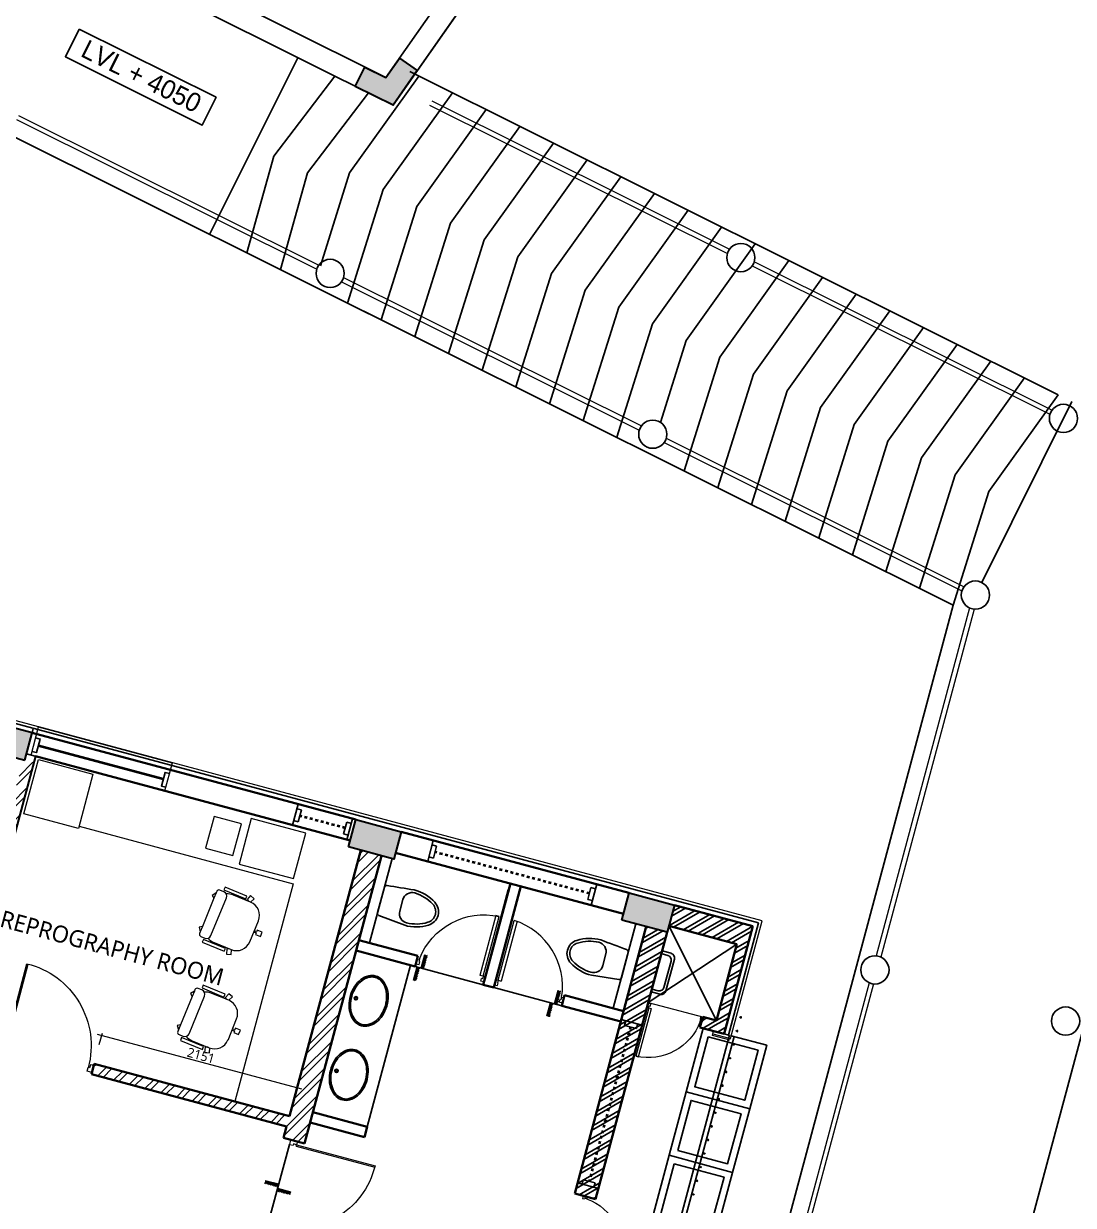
# Model space of a CAD drawing. Header units: millimetres. Extents: x 897770 to 1185420, y -692043 to -233237.
# Drawn here: x 954873 to 966041, y -441586 to -429012 of the extents above; entities that cross this region are included whole.
import ezdxf

# ---------------------------------------------------------------- set-up
doc = ezdxf.new("R2010")
doc.units = ezdxf.units.MM
doc.header["$MEASUREMENT"] = 0
doc.header["$PDMODE"] = 67
doc.linetypes.add('Dash', pattern=[6, 3, -3])
doc.layers.get('Defpoints').update_dxf_attribs({"color": 6})
for name, color, linetype in [('A-Anno Tags', 6, 'Continuous'), ('A-Ele 10', 3, 'Continuous'), ('A-Elevation', 4, 'Continuous'), ('A-Sanitory', 8, 'Continuous'), ('A-Steps', 3, 'Continuous'), ('A-Wall Patt', 8, 'Continuous'), ('A-Window', 4, 'Continuous'), ('S-Conc Patt', 9, 'Continuous')]:
    doc.layers.add(name, color=color, linetype=linetype)
for name, color, linetype, lineweight in [('A-Detail Lines', 8, 'Continuous', 25), ('A-Door', 4, 'Continuous', 9), ('A-Wall Sec', 1, 'Continuous', 30), ('A-WIN', 5, 'Continuous', 25), ('DW Tags', 7, 'Continuous', 13), ('ele l', 6, 'Continuous', 15), ('frntr', 32, 'Continuous', 13), ('P-SANR-FIXT', 6, 'Continuous', 9), ('S-Concrete', 40, 'Continuous', 30), ('ST CLADDING PLAN', 6, 'Continuous', 9), ('text', 7, 'Continuous', 5)]:
    doc.layers.add(name, color=color, linetype=linetype, lineweight=lineweight)
doc.styles.get("Standard").update_dxf_attribs({"font": 'trebuc.ttf'})
doc.dimstyles.new('IIITD_WD_M @ 50', dxfattribs={"dimscale": 50, "dimtxt": 2, "dimasz": 0.5, "dimexe": 0.5, "dimexo": 0.25, "dimgap": 0.3, "dimtad": 1, "dimdec": 0, "dimrnd": 1, "dimzin": 0, "dimdsep": 46, "dimtxsty": 'Standard', "dimblk": 'ARCHTICK', "dimcen": 0.2, "dimdle": 1, "dimclrd": 8, "dimclre": 9, "dimadec": 0, "dimazin": 0, "dimtfac": 1, "dimtdec": 0, "dimtofl": 0, "dimtmove": 0, "dimatfit": 0, "dimfxl": 1, "dimtolj": 1, "dimtzin": 0, "dimlwd": -1, "dimlwe": -1, "dimarcsym": 0})
pattern_1 = [(45, (-323.28, 71122.09), (-106.066017, 106.066017), []), (45, (-252.57, 71122.09), (-106.066017, 106.066017), [])]

# ---------------------------------------------------------------- blocks, each defined once
blk = doc.blocks.new('block rt')
at = {"layer": 'S-Conc Patt'}
h = blk.add_hatch(color=256, dxfattribs=at)
h.dxf.hatch_style = 1
h.paths.add_polyline_path([(853460, -278819), (853382, -279109), (854155, -279316), (854233, -279026)])
for points in [[(858082, -280368), (858159, -280079), (857676, -279949), (857599, -280239)], [(860989, -281147), (861067, -280858), (860584, -280728), (860506, -281018)]]:
    blk.add_hatch(color=256, dxfattribs=at).paths.add_polyline_path(points)
at = {"layer": 'S-Concrete'}
for points in [[(854155, -279316), (854233, -279026), (853460, -278819), (853382, -279109)], [(857599, -280239), (857676, -279949), (858159, -280079), (858082, -280368)], [(860506, -281018), (860584, -280728), (861067, -280858), (860989, -281147)]]:
    blk.add_lwpolyline(points, close=True, dxfattribs=at)
blk = doc.blocks.new('block rt lft')
at = {"color": 6}
blk.add_blockref('block rt', (0, 0), dxfattribs=at)
blk = doc.blocks.new('ERGTERGER')
at = {"layer": 'A-Window'}
for p, q in [((958058, -359462, 0), (958117, -359240, 0)), ((958104, -359288, 0), (958152, -359301, 0)), ((958119, -359427, 0), (958152, -359301, 0)), ((958070, -359414, 0), (958119, -359427, 0)), ((958602, -359556, 0), (958635, -359430, 0)), ((958635, -359430, 0), (958684, -359443, 0)), ((958637, -359617, 0), (958697, -359395, 0)), ((958602, -359556, 0), (958650, -359569, 0))]:
    blk.add_line(p, q, dxfattribs=at)
at = {"layer": 'A-Window', "color": 2, "linetype": 'Dash', "lineweight": 40, "ltscale": 10}
blk.add_line((958619, -359493, 0), (958136, -359364, 0), dxfattribs=at)
blk = doc.blocks.new('VENT IIITD ACAD 1900')
at = {"layer": 'A-Window'}
for p, q in [((955419, -358755, 0), (955479, -358533, 0)), ((955466, -358581, 0), (955514, -358594, 0)), ((955481, -358720, 0), (955514, -358594, 0)), ((955432, -358707, 0), (955481, -358720, 0)), ((957158, -359221, 0), (957218, -358999, 0)), ((957123, -359160, 0), (957156, -359034, 0)), ((957156, -359034, 0), (957205, -359047, 0)), ((957123, -359160, 0), (957171, -359173, 0))]:
    blk.add_line(p, q, dxfattribs=at)
at = {"layer": 'A-Window', "color": 2, "linetype": 'Dash', "lineweight": 40, "ltscale": 10}
blk.add_line((957140, -359097, 0), (955497, -358657, 0), dxfattribs=at)
blk = doc.blocks.new('ddfdfdf')
at = {"layer": 'A-Wall Patt'}
for p, q in [((963016, -360501, 0), (954526, -358226, 0)), ((962696, -361696, 0), (963016, -360501, 0)), ((962648, -361683, 0), (962696, -361696, 0))]:
    blk.add_line(p, q, dxfattribs=at)
at = {"layer": 'ST CLADDING PLAN'}
for p, q in [((963053, -360479, 0), (954485, -358184, 0)), ((962717, -361732, 0), (963053, -360479, 0)), ((962529, -361682, 0), (962537, -361653, 0)), ((962529, -361682, 0), (962717, -361732, 0))]:
    blk.add_line(p, q, dxfattribs=at)
at = {"layer": 'A-Window', "ltscale": 5}
for name, p in [('ERGTERGER', (-1, 0)), ('VENT IIITD ACAD 1900', (4076, -1092, 0))]:
    blk.add_blockref(name, p, dxfattribs=at)
at = {"layer": 'A-Window', "ltscale": 5, "rotation": 90}
blk.add_blockref('VENT IIITD ACAD 1900', (602556, -1318749), dxfattribs=at)
blk = doc.blocks.new('Lecture SF Plan')
at = {"layer": 'A-Elevation'}
blk.add_lwpolyline([(617478.9, -466729.2), (617478.9, -454895.5), (601282.9, -452474.3)], dxfattribs=at)
blk = doc.blocks.new('Chair - Desk _2_ - Chair - Desk _2_-7-Level 1')
for p, q in [((262, 282), (20, 282)), ((166, 365), (116, 365)), ((116, 365), (116, 308)), ((166, 365), (116, 365)), ((116, 365), (116, 308)), ((116, 308), (135, 308)), ((116, 308), (135, 308)), ((135, 308), (135, 282)), ((135, 308), (135, 282)), ((147, 282), (147, 308)), ((147, 308), (166, 308)), ((147, 282), (147, 308)), ((147, 308), (166, 308)), ((166, 308), (166, 365)), ((166, 308), (166, 365)), ((-180, 150), (-196, 102)), ((-180, 150), (-196, 102)), ((-132, 129), (-180, 150)), ((-132, 129), (-180, 150)), ((-132, 129), (-132, -66)), ((462, 150), (414, 134)), ((462, 150), (414, 134)), ((414, -66), (414, 129)), ((478, 102), (462, 150)), ((478, 102), (462, 150)), ((-196, 102), (-142, 84)), ((-196, 102), (-142, 84)), ((-145, 68), (-177, 68)), ((-177, 68), (-177, -184)), ((-145, 68), (-177, 68)), ((-177, 68), (-177, -184)), ((-145, -184), (-145, 68)), ((-145, -184), (-145, 68)), ((-142, 84), (-132, 104)), ((-142, 84), (-132, 104)), ((414, 115), (424, 84)), ((414, 115), (424, 84)), ((424, 84), (478, 102)), ((424, 84), (478, 102)), ((458, 68), (426, 68)), ((426, 68), (426, -184)), ((458, 68), (426, 68)), ((426, 68), (426, -184)), ((458, -184), (458, 68)), ((458, -184), (458, 68)), ((-177, -184), (-145, -184)), ((-177, -184), (-145, -184)), ((-125, -177), (-125, -222)), ((-100, -247), (-84, -247)), ((-84, -247), (-42, -276)), ((-84, -247), (-21, -247)), ((357, -126), (-75, -126)), ((-42, -276), (-21, -247)), ((-21, -247), (303, -247)), ((303, -247), (324, -276)), ((303, -247), (363, -247)), ((324, -276), (363, -247)), ((363, -247), (382, -247)), ((407, -222), (407, -177)), ((426, -184), (458, -184)), ((426, -184), (458, -184))]:
    blk.add_line(p, q)
for centre, radius, start, end in [((20, 129), 152, 90, 180), ((262, 129), 152, 360, 90), ((46, -66), 178, 180, 206.1658), ((236, -66), 178, 333.8316, 0), ((-75, -177), 50.7, 90, 180), ((-100, -222), 25.2, 180, 270), ((357, -177), 50.7, 360, 90), ((382, -222), 25.2, 270, 360)]:
    blk.add_arc(centre, radius, start, end)
blk = doc.blocks.new('ABL_Door_S - 1000 x 2100-11-3 Second Floor Lvl')
at = {"layer": 'A-Door'}
blk.add_arc((-450, -2.5), 900, 269.04503, 0, dxfattribs=at)
at = {"layer": 'ele l'}
for p, q in [((-500, 37.5), (-450, 37.5)), ((-500, -37.5), (-500, 37.5)), ((-450, 37.5), (-450, -2.5)), ((450, 37.5), (450, -2.5)), ((500, 37.5), (450, 37.5)), ((500, -37.5), (500, 37.5)), ((-500, -37.5), (-465, -37.5)), ((-465, -2.5), (-450, -2.5)), ((-465, -37.5), (-465, -2.5)), ((-465, -37.5), (-465, -902.4)), ((-450, -37.5), (-465, -37.5)), ((-450, -37.5), (-450, -902.5)), ((465, -2.5), (450, -2.5)), ((465, -37.5), (465, -2.5)), ((500, -37.5), (465, -37.5))]:
    blk.add_line(p, q, dxfattribs=at)
blk = doc.blocks.new('A$C703F5119')
at = {"layer": 'A-Detail Lines'}
blk.add_line((-32, 13759), (-19, 13807), dxfattribs=at)
at = {"layer": 'A-WIN', "color": 2, "lineweight": 40, "elevation": 0}
blk.add_lwpolyline([(1363, 13266), (35, 13622)], dxfattribs=at)
blk.add_lwpolyline([(1363, 13266), (35, 13622)], dxfattribs=at)
at = {"layer": 'A-Window'}
blk.add_line((1382, 13142, 0), (-91, 13537), dxfattribs=at)
blk.add_lwpolyline([(6, 13707), (55, 13694), (16, 13550), (-33, 13563)], dxfattribs=at)
at = {"layer": 'A-Window', "elevation": 0}
for points in [[(1462, 13442), (37, 13823)], [(1431, 13326), (1383, 13339), (1344, 13194), (1392, 13181)]]:
    blk.add_lwpolyline(points, dxfattribs=at)
at = {"layer": 'ST CLADDING PLAN'}
for p, q in [((-43, 13524), (37, 13823)), ((1382, 13142, 0), (1462, 13442, 0)), ((1382, 13142, 0), (1430, 13129, 0))]:
    blk.add_line(p, q, dxfattribs=at)
blk = doc.blocks.new('Flush - 750 x 2100 mm-11-03_ff')
at = {"layer": 'A-Door'}
blk.add_arc((360, 24), 734, 185.7462, 267.6231, dxfattribs=at)
at = {"layer": 'ele l'}
for p, q in [((-395, 6), (-360, 6)), ((-395, 6), (-395, -50)), ((-360, 6), (-360, -24)), ((320, 6), (320, -24)), ((355, 6), (320, 6)), ((355, 6), (355, -50)), ((-395, -50), (-370, -50)), ((-370, -24), (-360, -24)), ((-370, -50), (-370, -24)), ((330, -50), (295, -50)), ((295, -710), (295, -50)), ((330, -24), (320, -24)), ((330, -50), (330, -24)), ((330, -50), (330, -710)), ((355, -50), (330, -50)), ((330, -710), (295, -710))]:
    blk.add_line(p, q, dxfattribs=at)
blk = doc.blocks.new('basin2')
for points in [[(278, -206, 0.12976), (261, -133, 0.106426), (201, -63, 0.084431), (116, -18, 0.073534), (7, 0, 0.073534), (-102, -14, 0.084431), (-188, -55, 0.106426), (-251, -122, 0.12976), (-272, -195, 0.12976), (-254, -269, 0.106426), (-194, -339, 0.084431), (-109, -383, 0.073534), (-1, -402, 0.073534), (108, -388, 0.084431), (195, -347, 0.106426), (258, -279, 0.12976)], [(263, -201, 0.119977), (247, -140, 0.106426), (192, -75, 0.084431), (111, -33, 0.073534), (7, -15, 0.073534), (-97, -28, 0.084431), (-180, -67, 0.106426), (-238, -130, 0.12976), (-257, -196, 0.009633), (-257, -201, 0.119977), (-240, -262, 0.106426), (-185, -327, 0.084431), (-104, -369, 0.073534), (0, -387, 0.073534), (104, -373, 0.084431), (187, -334, 0.106426), (245, -272, 0.12976), (263, -206, 0.009633)]]:
    blk.add_lwpolyline(points, format="xyb", close=True)
for radius in [17.8, 12.2]:
    blk.add_circle((-4, -64), radius)
blk = doc.blocks.new('weweewwer')
at = {"layer": 'A-Detail Lines'}
for p, q in [((958916, -372539, 0), (958848, -372521, 0)), ((958953, -372518, 0), (958856, -372492, 0)), ((958897, -372917, 0), (958988, -372579, 0)), ((958876, -372881, 0), (958951, -372600, 0)), ((958836, -372953, 0), (958740, -372927, 0)), ((958815, -372916, 0), (958747, -372898, 0))]:
    blk.add_line(p, q, dxfattribs=at)
for centre, start, end in [((958903, -372588, 0), 345, 75), ((958940, -372566, 0), 345, 75), ((958828, -372868, 0), 255, 345), ((958849, -372904, 0), 255, 345)]:
    blk.add_arc(centre, 50, start, end, dxfattribs=at)
blk = doc.blocks.new('trhedhyjeyrthe5654')
blk.add_line((959558, -373861, 0), (959569, -373863, 0))
blk.add_circle((959576, -373865, 0), 6.97)
blk = doc.blocks.new('_ArchTick')
at = {"color": 0, "linetype": 'ByBlock', "const_width": 0.15}
blk.add_lwpolyline([(-0.5, -0.5), (0.5, 0.5)], dxfattribs=at)
blk = doc.blocks.new('*D2644')
at = {"layer": 'Defpoints', "color": 0, "transparency": 16777216}
for p in [(955623, -440080, 0), (957782, -440334), (957700, -440637, 0)]:
    blk.add_point(p, dxfattribs=at)
at = {"layer": 'P-SANR-FIXT', "color": 8, "transparency": 16777216}
blk.add_line((955656, -439765), (957830, -440347), dxfattribs=at)
at = {"layer": 'P-SANR-FIXT', "color": 9, "transparency": 16777216}
for p, q in [((955678, -439874), (955711, -439753)), ((957756, -440431), (957788, -440310))]:
    blk.add_line(p, q, dxfattribs=at)
at = {"layer": 'P-SANR-FIXT', "color": 8, "transparency": 16777216, "xscale": 25, "yscale": 25, "zscale": 25}
for p, rotation in [((955704, -439778), 164.9999833723051), ((957782, -440334), 344.9999833723051)]:
    blk.add_blockref('_ArchTick', p, dxfattribs=dict(at, rotation=rotation))
at = {"layer": 'P-SANR-FIXT', "color": 0, "transparency": 16777216, "insert": (956760, -439992), "char_height": 100, "attachment_point": 5, "rotation": 345}
blk.add_mtext('\\A1;2151', dxfattribs=at)

msp = doc.modelspace()

# ---------------------------------------------------------------- hatches: boundary and pattern name
at = {"layer": 'A-Detail Lines'}
h = msp.add_hatch(dxfattribs=at)
h.set_pattern_fill('ANSI31', color=256, scale=100, angle=75, style=0)
h.set_pattern_definition([(210, (991067.117, -438581.727), (-6.25, 10.8253175), [])])
h.paths.add_polyline_path([(959102.7, -439061.3), (959140.7, -438919.5), (959169.5, -438927.2), (959131.5, -439069)])
h.paths.add_polyline_path([(959020.6, -439191.2), (959058.6, -439049.5), (959087.4, -439057.2), (959049.4, -439198.9)])
h = msp.add_hatch(dxfattribs=at)
h.set_pattern_fill('ANSI31', color=256, scale=100, angle=75, style=0)
h.set_pattern_definition([(210, (992486.622, -438962.083), (-6.25, 10.8253175), [])])
h.paths.add_polyline_path([(960522.3, -439441.6), (960560.2, -439299.9), (960589, -439307.6), (960551, -439449.4)])
h.paths.add_polyline_path([(960440.1, -439571.6), (960478.1, -439429.8), (960506.9, -439437.5), (960468.9, -439579.3)])
h = msp.add_hatch(dxfattribs=at)
h.set_pattern_fill('ANSI31', color=256, scale=100, angle=345, style=0)
h.set_pattern_definition([(120, (958054.037, -473370.708), (10.8253175, 6.25), [])])
h.paths.add_polyline_path([(957574.5, -441406.3), (957716.2, -441444.3), (957708.5, -441473.1), (957566.8, -441435.1)])
h.paths.add_polyline_path([(957444.5, -441324.2), (957586.3, -441362.2), (957578.6, -441391), (957436.8, -441353)])
at = {"layer": 'A-Wall Patt'}
h = msp.add_hatch(dxfattribs=at)
h.set_pattern_fill('ANSI32', color=256, scale=400, style=0)
h.set_pattern_definition(pattern_1)
h.paths.add_polyline_path([(954869.7, -436845.2), (954980.8, -436875), (954222.5, -439705.1), (954657.1, -439821.6), (954627.4, -439932.7), (954192.7, -439816.2), (953864.3, -441041.8), (952435, -440658.9), (952405.3, -440769.9), (952183.1, -440710.4), (952242.6, -440488.3), (953783, -440901)])
h = msp.add_hatch(dxfattribs=at)
h.set_pattern_fill('ANSI32', color=256, scale=400, style=0)
h.set_pattern_definition(pattern_1)
h.paths.add_polyline_path([(958410.4, -438875.8), (958680.9, -437866.4), (958458.7, -437806.9), (957700.4, -440637), (955623, -440080.4), (955593.3, -440191.5), (957670.6, -440748.1), (957638.3, -440868.8), (957860.4, -440928.4)])
h = msp.add_hatch(dxfattribs=at)
h.set_pattern_fill('ANSI32', color=256, scale=300, angle=345, style=0)
h.set_pattern_definition([(30, (962166.93, -439663.63), (-56.25, 97.428), []), (30, (962218.15, -439677.36), (-56.25, 97.428), [])])
h.paths.add_polyline_path([(962243.3, -439620.3), (962098.4, -439581.5), (962096.2, -439589.8), (962103.4, -439591.8), (962091.7, -439635.6), (962084.5, -439633.6), (962068.7, -439692.6), (962102.5, -439701.7), (962102.5, -439701.7), (962213.5, -439731.4)], flags=17)
h.paths.add_polyline_path([(962631.9, -438614.5), (961796.4, -438390.6), (961736.8, -438612.8), (962461.3, -438806.9), (962213.5, -439731.4), (962324.6, -439761.2)])
h = msp.add_hatch(dxfattribs=at)
h.set_pattern_fill('ANSI32', color=256, scale=300, angle=345, style=0)
h.set_pattern_definition([(30, (-323.28, -78078.41), (-56.25, 97.427858), []), (30, (-272.06, -78092.14), (-56.25, 97.427858), [])])
h.paths.add_polyline_path([(960896.9, -442156.1), (960794.7, -442128.7), (960765, -442239.8), (960847.5, -442261.9)])
h.paths.add_polyline_path([(960896.9, -442156.1), (960847.5, -442261.9), (961406.6, -442411.7), (961416.7, -442295.4)])
h.paths.add_polyline_path([(961519.2, -442322.8), (961416.7, -442295.4), (961406.6, -442411.7), (961489.4, -442433.9)])
h.paths.add_polyline_path([(960794.7, -442128.7), (960572.6, -442069.2), (960417.3, -442648.7), (960639.4, -442708.3)])
h.paths.add_polyline_path([(960735.6, -441460.7), (960957.8, -441520.2), (961718.7, -438680.4), (961496.6, -438620.8)])
at = {"layer": 'S-Conc Patt'}
msp.add_hatch(color=256, dxfattribs=at).paths.add_polyline_path([(958400, -429679.2), (958502.6, -429473.3), (958728, -429585.7), (958872.4, -429379.4), (959060.8, -429511.3), (958802.7, -429879.9)])

# ---------------------------------------------------------------- linework, layer by layer
at = {"layer": 'A-Anno Tags'}
msp.add_lwpolyline([(955463.7, -429069.5), (956920.9, -429796), (956773.6, -430091.4), (955316.4, -429364.9)], close=True, dxfattribs=at)
at = {"layer": 'A-Detail Lines'}
for p, q in [((957789, -429374.5, 0), (956852, -431253.9, 0)), ((965066.1, -434957.9, 0), (966025.4, -433033.7, 0)), ((962243.3, -439620.3), (961736.8, -438612.8)), ((961518.9, -439426.2), (962461.3, -438806.9)), ((959140.7, -438919.5), (959102.7, -439061.3)), ((959058.6, -439049.5), (959020.2, -439192.9)), ((959038.3, -439044), (959762.7, -439238.1)), ((959873.8, -439267.9), (960598.2, -439462)), ((960560.2, -439299.9), (960522.3, -439441.6)), ((960478.1, -439429.8), (960439.7, -439573.2)), ((957700.2, -440937.2, 0), (957454.3, -441854.8, 0)), ((957586.3, -441362.2, 0), (957442.9, -441323.8, 0)), ((957716.2, -441444.3, 0), (957574.5, -441406.3, 0))]:
    msp.add_line(p, q, dxfattribs=at)
at = {"layer": 'A-Detail Lines', "elevation": 0}
for points in [[(958183.1, -429571), (957535.6, -430421.5), (957246.1, -431450.4)], [(958030.3, -431589.9), (958340.8, -430599.4), (959077.5, -429570)], [(958541.1, -429749.5), (957893.6, -430600), (957604.1, -431628.9)], [(958320.1, -431985.8), (958698.8, -430777.9), (959435.5, -429748.4)], [(958678.1, -432164.3), (959056.8, -430956.4), (959793.5, -429926.9)], [(959036, -432342.7), (959414.8, -431134.8), (960151.5, -430105.4)], [(959394, -432521.2), (959772.7, -431313.3), (960509.4, -430283.8)], [(959752, -432699.7), (960130.7, -431491.8), (960867.4, -430462.3)], [(960110, -432878.1), (960488.7, -431670.2), (961225.4, -430640.8)], [(960468, -433056.6), (960846.7, -431848.7), (961583.4, -430819.2)], [(960825.9, -433235.1), (961204.7, -432027.2), (961941.4, -430997.7)], [(961183.9, -433413.5), (961562.6, -432205.6), (962299.3, -431176.2)], [(961647.7, -433254.6), (961920.6, -432384.1), (962657.3, -431354.6)], [(961899.9, -433770.5), (962278.6, -432562.6), (963015.3, -431533.1)], [(962257.9, -433948.9), (962636.6, -432741), (963373.3, -431711.6)], [(962615.8, -434127.4), (962994.6, -432919.5), (963731.3, -431890)], [(962973.8, -434305.9), (963352.5, -433098), (964089.2, -432068.5)], [(963331.8, -434484.3), (963710.5, -433276.4), (964447.2, -432247)], [(963689.8, -434662.8), (964068.5, -433454.9), (964805.2, -432425.4)], [(964047.8, -434841.3), (964426.5, -433633.4), (965163.2, -432603.9)], [(964405.7, -435019.7), (964784.5, -433811.8), (965521.2, -432782.4)], [(964763.7, -435198.2), (965142.4, -433990.3), (965879.1, -432960.8)]]:
    msp.add_lwpolyline(points, dxfattribs=at)
at = {"layer": 'A-Door'}
msp.add_line((961518.9, -439426.2), (962243.3, -439620.3), dxfattribs=at)
at = {"layer": 'A-Ele 10'}
for p, q in [((958981.2, -429521.9, 0), (965879.1, -432960.8, 0)), ((957865.8, -431759.3, 0), (964763.7, -435198.2, 0)), ((964763.7, -435198.2, 0), (962609.9, -443236.3, 0)), ((967195, -435784, 0), (960998.1, -458910.9, 0)), ((961839.1, -441805.2, 0), (962382.6, -439776.7, 0)), ((961887.4, -441818.1, 0), (962430.9, -439789.7, 0))]:
    msp.add_line(p, q, dxfattribs=at)
at = {"layer": 'A-Elevation'}
msp.add_line((958529.3, -440750.4, 0), (958990, -439031.1), dxfattribs=at)
at = {"layer": 'A-Elevation', "elevation": 0}
for points in [[(944442.3, -422463.7), (958728, -429585.7), (959797.8, -428057.8)], [(944324.4, -422661.9), (958802.7, -429879.9), (960006, -428161.5)]]:
    msp.add_lwpolyline(points, dxfattribs=at)
at = {"layer": 'A-Elevation'}
for points in [[(962401.9, -439781.9), (962778.6, -439882.8), (962597.4, -440559), (961921.3, -440377.8), (962102.5, -439701.7), (962213.5, -439731.4)], [(961670, -441759.9), (961558.9, -441730.1), (961740.1, -441054), (962416.3, -441235.1), (962235.1, -441911.3), (961858.4, -441810.3)]]:
    msp.add_lwpolyline(points, dxfattribs=at)
for points in [[(962155.5, -439793.5), (962686.8, -439935.9), (962544.4, -440467.1), (962013.1, -440324.8)], [(961740.1, -441054), (962416.3, -441235.1), (962597.4, -440559), (961921.3, -440377.8)], [(961832, -441000.9), (962363.2, -441143.3), (962505.6, -440612), (961974.3, -440469.7)], [(961793.2, -441145.8), (962324.4, -441288.2), (962182.1, -441819.4), (961650.8, -441677.1)]]:
    msp.add_lwpolyline(points, close=True, dxfattribs=at)
at = {"layer": 'A-Elevation', "ltscale": 0.5}
for centre in [(962503.6, -431501.5), (958134, -431669.6), (958134, -431669.6), (965936.2, -433212.7), (961566.6, -433380.8), (964999.2, -435092.1), (963930.2, -439081.6), (965958.7, -439625.1)]:
    msp.add_circle(centre, 150, dxfattribs=at)
at = {"layer": 'A-Sanitory'}
for p, q in [((958551.3, -438794.5), (958792, -437896.1)), ((961385.5, -438591.1), (961144.8, -439489.4))]:
    msp.add_line(p, q, dxfattribs=at)
at = {"layer": 'A-Sanitory', "linetype": 'ByBlock'}
for points in [[(958927.1, -438606.4), (958652.6, -438500.6, -0.3844117), (958637.5, -438470.7), (958710.9, -438200.6, -0.3839037), (958739, -438182.4, -0.0014344), (959028.1, -438229.9, -0.1406413), (959247.7, -438361.7, -0.2597375), (959282.2, -438500.8, -0.2597375), (959182, -438603.4, -0.1394708)], [(958874.3, -438457.2), (958908.3, -438332.1, -0.4229613), (959033.9, -438262.6, -0.1318903), (959225.7, -438382.1, -0.2597375), (959253.2, -438493, -0.2597375), (959173.5, -438574.6, -0.1318903), (958947.5, -438580.7, -0.4229613)], [(960913.3, -439138.6), (961203.9, -439184.2, 0.3844117), (961232, -439165.9), (961303.5, -438895.3, 0.3839037), (961288.2, -438865.5, 0.0014344), (961014.2, -438762, 0.1406413), (960758.1, -438766.4, 0.2597375), (960658.6, -438869.6, 0.2597375), (960694.1, -439008.5, 0.1394708)], [(961033.6, -439035.8), (961066.7, -438910.4, 0.4229613), (960992.7, -438787.5, 0.1318903), (960766.8, -438795.1, 0.2597375), (960687.6, -438877.3, 0.2597375), (960715.9, -438987.9, 0.1318903), (960908.5, -439106.1, 0.4229613)]]:
    msp.add_lwpolyline(points, format="xyb", close=True, dxfattribs=at)
msp.add_arc((961005.4, -438785.4), 25, 69.4783, 75.35721, dxfattribs=at)
at = {"layer": 'A-Steps'}
msp.add_line((942968.8, -424332.6, 0), (959264.5, -432456.6, 0), dxfattribs=at)
at = {"layer": 'A-Wall Patt'}
for p, q in [((962324.6, -439761.2, 0), (962372.9, -439774.1, 0)), ((962372.9, -439774.1), (962324.6, -439761.2))]:
    msp.add_line(p, q, dxfattribs=at)
at = {"layer": 'A-Wall Sec'}
for p, q in [((954998.9, -436807.3, 0), (954222.5, -439705.1, 0)), ((958680.9, -437866.4, 0), (958458.7, -437806.9, 0))]:
    msp.add_line(p, q, dxfattribs=at)
at = {"layer": 'A-Wall Sec', "lineweight": 35}
for p, q in [((954998.9, -436807.3, 0), (958346.4, -437704.3, 0)), ((957700.4, -440637, 0), (958458.7, -437806.9, 0)), ((958410.4, -438875.8, 0), (958680.9, -437866.4, 0)), ((959762.7, -439238.1), (960051.3, -438161.1)), ((960162.4, -438190.9), (959873.8, -439267.9)), ((959779.5, -439175.3), (960033.2, -438228.7)), ((962631.9, -438614.5), (961796.4, -438390.6)), ((961496.6, -438620.8), (960735.6, -441460.7)), ((961489.1, -439537.3), (961718.7, -438680.4)), ((961736.8, -438612.8), (962461.3, -438806.9)), ((962324.6, -439761.2), (962631.9, -438614.5)), ((959068, -438932.9), (958440.2, -438764.7)), ((962461.3, -438806.9), (962243.3, -439620.3)), ((957860.4, -440928.4, 0), (958410.4, -438875.8, 0)), ((958410.4, -438875.8), (959038.3, -439044)), ((959038.3, -439044), (959068, -438932.9)), ((959873.8, -439267.9), (959762.7, -439238.1)), ((960628, -439350.9), (960598.2, -439462)), ((961255.9, -439519.2), (960628, -439350.9)), ((960598.2, -439462), (961226.1, -439630.2)), ((960957.8, -441520.2), (961489.1, -439537.3)), ((962068.7, -439692.6), (962098.4, -439581.5)), ((962098.4, -439581.5), (962243.3, -439620.3)), ((962068.7, -439692.6), (962324.6, -439761.2)), ((962213.5, -439731.4, 0), (962324.6, -439761.2, 0)), ((962324.6, -439761.2, 0), (962213.5, -439731.4, 0)), ((962213.5, -439731.4, 0), (962324.6, -439761.2, 0)), ((955593.3, -440191.5, 0), (955623, -440080.4, 0)), ((957700.4, -440637, 0), (955623, -440080.4, 0)), ((955593.3, -440191.5, 0), (957670.6, -440748.1, 0)), ((958529.3, -440750.4, 0), (957949.7, -440595.1, 0)), ((957920, -440706.2, 0), (958499.5, -440861.5, 0)), ((957638.3, -440868.8, 0), (957670.6, -440748.1, 0)), ((958499.5, -440861.5, 0), (958529.3, -440750.4, 0)), ((957860.4, -440928.4, 0), (957638.3, -440868.8, 0)), ((960957.8, -441520.2, 0), (960735.6, -441460.7, 0))]:
    msp.add_line(p, q, dxfattribs=at)
at = {"layer": 'A-Wall Sec', "lineweight": 35, "elevation": 0}
for points in [[(958406, -437482.1), (954962.4, -436559.4)], [(961313.4, -438261.2), (958888.9, -437611.5)], [(961253.9, -438483.3), (958829.4, -437833.7)]]:
    msp.add_lwpolyline(points, dxfattribs=at)
at = {"layer": 'ele l', "elevation": 0}
for points in [[(959192.2, -429878.5), (962360, -431457.8)], [(959214.5, -429833.8), (962382.3, -431413.1)], [(954795.8, -430033.3), (957990.5, -431626)], [(954818.1, -429988.6), (958012.8, -431581.2)], [(962647.1, -431545.1), (965814.9, -433124.4)], [(962624.8, -431589.8), (965792.6, -433169.1)], [(958255.2, -431757.9), (961423.1, -433337.2)], [(958277.5, -431713.2), (961445.4, -433292.5)], [(961710.1, -433424.5), (964878, -435003.8)], [(961687.8, -433469.2), (964855.7, -435048.5)], [(964936.8, -435228.5), (963944.4, -438932.3)], [(964985.1, -435241.5), (963992.7, -438945.2)], [(963867.8, -439218), (962779, -443281.6)], [(963916.1, -439230.9), (962827.3, -443294.5)]]:
    msp.add_lwpolyline(points, dxfattribs=at)
at = {"layer": 'frntr', "elevation": 0}
for points in [[(955455.3, -437577.3), (954875.8, -437422), (955031, -436842.5), (955610.6, -436997.8)], [(957098.8, -437864.2), (957189.3, -437526.1), (956899.6, -437448.5), (956809, -437786.5)], [(957874.3, -437626.8), (957294.7, -437471.5), (957165.3, -437954.5), (957744.9, -438109.8)]]:
    msp.add_lwpolyline(points, close=True, dxfattribs=at)
msp.add_lwpolyline([(955461.9, -437552.6), (957742, -438163.5), (957120.8, -440481.7)], dxfattribs=at)
at = {"layer": 'S-Concrete', "elevation": 0}
msp.add_lwpolyline([(958400, -429679.2), (958502.6, -429473.3), (958728, -429585.7), (958872.4, -429379.4), (959060.8, -429511.3), (958802.7, -429879.9), (958400, -429679.2)], dxfattribs=at)
at = {"layer": 'ST CLADDING PLAN'}
for p, q in [((962200.6, -439779.7, 0), (962213.5, -439731.4, 0)), ((962205.8, -439760.4), (962213.5, -439731.4)), ((962389, -439830.2, 0), (962200.6, -439779.7, 0)), ((962205.8, -439760.4), (962394.1, -439810.9))]:
    msp.add_line(p, q, dxfattribs=at)

# ---------------------------------------------------------------- block references
at = {"color": 6}
msp.add_blockref('block rt lft', (100729.7, -157533), dxfattribs=at)
at = {"layer": 'A-Anno Tags', "rotation": 324.9999694233358}
msp.add_blockref('Lecture SF Plan', (720930.9, 306945, 0), dxfattribs=at)
at = {"layer": 'A-Anno Tags'}
msp.add_blockref('A$C703F5119', (954994.1, -450318.4, 0), dxfattribs=at)
at = {"layer": 'A-Door', "xscale": -1}
for name, p, rotation in [('Flush - 750 x 2100 mm-11-03_ff', (959429, -439112), 164.9999999963442), ('ABL_Door_S - 1000 x 2100-11-3 Second Floor Lvl', (955125.1, -440006.5, 0), 165.0965534873376), ('ABL_Door_S - 1000 x 2100-11-3 Second Floor Lvl', (957619.9, -441381.6, 0), 75.00000000290883)]:
    msp.add_blockref(name, p, dxfattribs=dict(at, rotation=rotation))
at = {"layer": 'A-Door', "rotation": 165.0000000032262}
msp.add_blockref('Flush - 750 x 2100 mm-11-03_ff', (960225.9, -439325.5), dxfattribs=at)
at = {"layer": 'A-Door', "yscale": 0.8099999999976715, "zscale": 0.81}
for p, xscale, rotation in [((961793.1, -439513.6), -0.810000000003619, 344.999999996331), ((960746.7, -441794.9, 0), -0.8099999999931778, 74.99999999709884)]:
    msp.add_blockref('Flush - 750 x 2100 mm-11-03_ff', p, dxfattribs=dict(at, xscale=xscale, rotation=rotation))
at = {"layer": 'A-Elevation'}
msp.add_blockref('ddfdfdf', (-323.3, -78078.4), dxfattribs=at)
at = {"layer": 'A-Sanitory', "rotation": 74.9999999994024}
msp.add_blockref('basin2', (958348, -439361.7), dxfattribs=at)
at = {"layer": 'A-Sanitory', "xscale": -1, "rotation": 75.00000000066576}
msp.add_blockref('basin2', (958138.6, -440143.1), dxfattribs=at)
at = {"layer": 'DW Tags'}
msp.add_blockref('A$C703F5119', (954994.1, -450318.4, 0), dxfattribs=at)
at = {"layer": 'ele l', "xscale": -1}
for name, p, rotation in [('weweewwer', (-55090.8, -282473.4, 0), 149.9999999999847), ('trhedhyjeyrthe5654', (-55445.9, -283577.3, 0), 150.0001010882803), ('trhedhyjeyrthe5654', (-55484.7, -283722.2, 0), 150.0001010883551), ('trhedhyjeyrthe5654', (-55601.2, -284156.9, 0), 150.0001010882916), ('trhedhyjeyrthe5654', (-55640, -284301.8, 0), 150.0001010903171), ('trhedhyjeyrthe5654', (-55678.8, -284446.7, 0), 150.0001010903171), ('trhedhyjeyrthe5654', (-55756.4, -284736.4, 0), 150.0001010882916), ('trhedhyjeyrthe5654', (-55795.3, -284881.3, 0), 150.0001010882916), ('trhedhyjeyrthe5654', (-55911.7, -285316, 0), 150.0001010873302)]:
    msp.add_blockref(name, p, dxfattribs=dict(at, rotation=rotation))
at = {"layer": 'ele l'}
for p, rotation in [((2850.6, -66011.2, 0), 359.9999948081559), ((2850.6, -66011.2, 0), 359.9999948048207), ((2811.8, -66156.1, 0), 359.9999948048207), ((2656.5, -66735.6, 0), 359.9999948098233), ((2540, -67170.3, 0), 359.999994807322), ((2501.2, -67315.2, 0), 359.999994807322), ((2423.6, -67605, 0), 359.9999948006518)]:
    msp.add_blockref('trhedhyjeyrthe5654', p, dxfattribs=dict(at, rotation=rotation))
at = {"layer": 'frntr', "rotation": 247.651786983834}
for p in [(957118.2, -438432.5), (956886, -439477.6)]:
    msp.add_blockref('Chair - Desk _2_ - Chair - Desk _2_-7-Level 1', p, dxfattribs=at)

# ---------------------------------------------------------------- texts
at = {"layer": 'A-Anno Tags', "insert": (956741.8, -429878.6), "char_height": 200, "attachment_point": 6, "rotation": 333.50203}
msp.add_mtext('{\\fCentury Gothic|b0|i0|c0|p34;LVL + 4050}', dxfattribs=at)
at = {"layer": 'text', "insert": (955813.2, -438848), "char_height": 180, "attachment_point": 5, "rotation": 345}
msp.add_mtext('REPROGRAPHY ROOM  ', dxfattribs=at)

# ---------------------------------------------------------------- dimensions: what is measured, and where the dimension line sits
at = {"layer": 'P-SANR-FIXT'}
dim = msp.add_aligned_dim(p1=(955623, -440080.4, 0), p2=(957700.4, -440637, 0), distance=313.5, dimstyle='IIITD_WD_M @ 50', override={"dimfxl": 2, "dimfxlon": 1, "dimarcsym": 1}, dxfattribs=at)
dim.commit()
dim.dimension.update_dxf_attribs({"geometry": '*D2644', "text_midpoint": (956759.9, -439992.3)})

doc.saveas('drawing.dxf')
